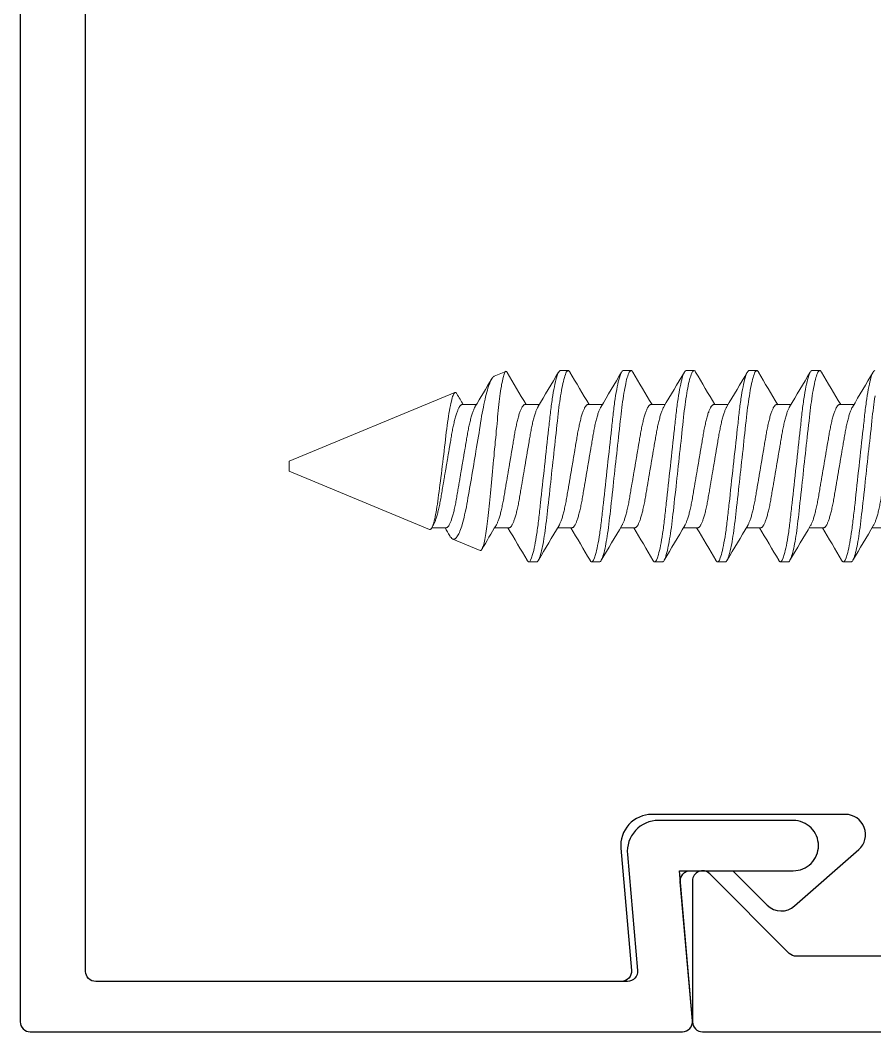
# Model space of a CAD drawing. Extents: x -23 to 190, y -172 to 85.
# Drawn here: x 3.305 to 4.154, y 48.754 to 49.759 of the extents above; entities that cross this region are included whole.
import ezdxf

# ---------------------------------------------------------------- set-up
doc = ezdxf.new("R2010")
doc.units = 0
doc.header["$MEASUREMENT"] = 0
doc.layers.get('0').update_dxf_attribs({"linetype": 'CONTINUOUS'})
doc.layers.add('Ballons', color=7, linetype='CONTINUOUS')
doc.layers.add('FRAME', color=1, linetype='CONTINUOUS')

# ---------------------------------------------------------------- blocks, each defined once
blk = doc.blocks.new('no 10 1 in')
at = {"color": 7, "linetype": 'Continuous', "lineweight": 15}
for p, q in [((55.683, 25.672), (55.6751, 25.672)), ((55.7455, 25.672), (55.7376, 25.672)), ((55.808, 25.672), (55.8001, 25.672)), ((55.8705, 25.672), (55.8626, 25.672)), ((55.933, 25.672), (55.9251, 25.672)), ((55.9987, 25.6665), (55.9872, 25.6712)), ((56.2025, 25.582), (56.0376, 25.6503)), ((55.6556, 25.6382), (55.6413, 25.6382)), ((55.7181, 25.6382), (55.7038, 25.6382)), ((55.7806, 25.6382), (55.7663, 25.6382)), ((55.8431, 25.6382), (55.8288, 25.6382)), ((55.9056, 25.6382), (55.8913, 25.6382)), ((55.9681, 25.6382), (55.9538, 25.6382)), ((56.0306, 25.6382), (56.0163, 25.6382)), ((56.2025, 25.577), (56.2025, 25.582)), ((56.0628, 25.5142), (56.2025, 25.572)), ((56.2025, 25.572), (56.2025, 25.577)), ((55.6087, 25.5159), (55.6231, 25.5159)), ((55.6712, 25.5159), (55.6856, 25.5159)), ((55.7337, 25.5159), (55.7481, 25.5159)), ((55.7962, 25.5159), (55.8106, 25.5159)), ((55.8587, 25.5159), (55.8731, 25.5159)), ((55.9212, 25.5159), (55.9356, 25.5159)), ((55.9837, 25.5159), (55.9981, 25.5159)), ((56.0462, 25.5159), (56.0606, 25.5159)), ((56.0124, 25.4933), (56.0397, 25.5046)), ((55.6439, 25.482), (55.6517, 25.482)), ((55.7064, 25.482), (55.7142, 25.482)), ((55.7689, 25.482), (55.7767, 25.482)), ((55.8314, 25.482), (55.8392, 25.482)), ((55.8939, 25.482), (55.9017, 25.482)), ((55.9564, 25.482), (55.9642, 25.482))]:
    blk.add_line(p, q, dxfattribs=at)
at = {"color": 7, "linetype": 'Continuous', "lineweight": 15, "flags": 128}
for points in [[(55.6201, 25.6468), (55.6206, 25.6439), (55.621, 25.6411), (55.6214, 25.6382), (55.6218, 25.6352), (55.6222, 25.6321), (55.6226, 25.6289), (55.6229, 25.6258), (55.6233, 25.6219), (55.6238, 25.618), (55.6242, 25.6139), (55.6247, 25.6096), (55.6251, 25.6058), (55.6255, 25.6018), (55.626, 25.5978), (55.6264, 25.5937), (55.6269, 25.5896), (55.6273, 25.5854), (55.6278, 25.5812), (55.6283, 25.577), (55.6287, 25.5731), (55.6291, 25.5691), (55.6296, 25.5651), (55.63, 25.5612), (55.6304, 25.5573), (55.6308, 25.5535), (55.6313, 25.549), (55.6318, 25.5447), (55.6323, 25.5405), (55.6327, 25.5363), (55.6331, 25.5328), (55.6335, 25.5293), (55.6339, 25.526), (55.6343, 25.5227), (55.6347, 25.5194), (55.6351, 25.5162), (55.6355, 25.5132), (55.6359, 25.5102), (55.6364, 25.5074), (55.6368, 25.5048), (55.6372, 25.5023), (55.6376, 25.4999), (55.6381, 25.4977), (55.6385, 25.4955), (55.639, 25.4932), (55.6395, 25.4911), (55.6401, 25.4892), (55.6406, 25.4875), (55.641, 25.4862), (55.6414, 25.4851), (55.6419, 25.4842), (55.6423, 25.4834), (55.6427, 25.4828), (55.6431, 25.4824), (55.6435, 25.4821), (55.6439, 25.482), (55.6439, 25.482)], [(55.6735, 25.6705), (55.6736, 25.6707), (55.674, 25.6713), (55.6744, 25.6717), (55.6748, 25.672), (55.6751, 25.672), (55.6756, 25.6719), (55.676, 25.6716), (55.6765, 25.6711), (55.677, 25.6703), (55.6774, 25.6693), (55.6779, 25.6681), (55.6784, 25.6666), (55.6789, 25.665), (55.6795, 25.6631), (55.6799, 25.6612), (55.6804, 25.6592), (55.6808, 25.657), (55.6813, 25.6547), (55.6818, 25.6522), (55.6822, 25.6495), (55.6826, 25.6468), (55.6831, 25.6439), (55.6835, 25.6411), (55.6839, 25.6382), (55.6843, 25.6352), (55.6847, 25.6321), (55.6851, 25.6289), (55.6854, 25.6258), (55.6858, 25.6219), (55.6863, 25.618), (55.6867, 25.6139), (55.6872, 25.6096), (55.6876, 25.6058), (55.688, 25.6018), (55.6885, 25.5978), (55.6889, 25.5937), (55.6894, 25.5896), (55.6898, 25.5854), (55.6903, 25.5812), (55.6908, 25.577), (55.6912, 25.5731), (55.6916, 25.5691), (55.6921, 25.5651), (55.6925, 25.5612), (55.6929, 25.5573), (55.6933, 25.5535), (55.6938, 25.549), (55.6943, 25.5447), (55.6948, 25.5405), (55.6952, 25.5363), (55.6956, 25.5328), (55.696, 25.5293), (55.6964, 25.526), (55.6968, 25.5227), (55.6972, 25.5194), (55.6976, 25.5162), (55.698, 25.5132), (55.6984, 25.5102), (55.6989, 25.5074), (55.6993, 25.5048), (55.6997, 25.5023), (55.7001, 25.4999), (55.7006, 25.4977), (55.701, 25.4955), (55.7015, 25.4932), (55.702, 25.4911), (55.7026, 25.4892), (55.7031, 25.4875), (55.7035, 25.4862), (55.7039, 25.4851), (55.7044, 25.4842), (55.7048, 25.4834), (55.7052, 25.4828), (55.7056, 25.4824), (55.706, 25.4821), (55.7064, 25.482), (55.7064, 25.482)], [(55.736, 25.6705), (55.7361, 25.6707), (55.7365, 25.6713), (55.7369, 25.6717), (55.7373, 25.672), (55.7376, 25.672), (55.7381, 25.6719), (55.7385, 25.6716), (55.739, 25.6711), (55.7395, 25.6703), (55.7399, 25.6693), (55.7404, 25.6681), (55.7409, 25.6666), (55.7414, 25.665), (55.742, 25.6631), (55.7424, 25.6612), (55.7429, 25.6592), (55.7433, 25.657), (55.7438, 25.6547), (55.7443, 25.6522), (55.7447, 25.6495), (55.7451, 25.6468), (55.7456, 25.6439), (55.746, 25.6411), (55.7464, 25.6382), (55.7468, 25.6352), (55.7472, 25.6321), (55.7476, 25.6289), (55.7479, 25.6258), (55.7483, 25.6219), (55.7488, 25.618), (55.7492, 25.6139), (55.7497, 25.6096), (55.7501, 25.6058), (55.7505, 25.6018), (55.751, 25.5978), (55.7514, 25.5937), (55.7519, 25.5896), (55.7523, 25.5854), (55.7528, 25.5812), (55.7533, 25.577), (55.7537, 25.5731), (55.7541, 25.5691), (55.7546, 25.5651), (55.755, 25.5612), (55.7554, 25.5573), (55.7558, 25.5535), (55.7563, 25.549), (55.7568, 25.5447), (55.7573, 25.5405), (55.7577, 25.5363), (55.7581, 25.5328), (55.7585, 25.5293), (55.7589, 25.526), (55.7593, 25.5227), (55.7597, 25.5194), (55.7601, 25.5162), (55.7605, 25.5132), (55.7609, 25.5102), (55.7614, 25.5074), (55.7618, 25.5048), (55.7622, 25.5023), (55.7626, 25.4999), (55.7631, 25.4977), (55.7635, 25.4955), (55.764, 25.4932), (55.7645, 25.4911), (55.7651, 25.4892), (55.7656, 25.4875), (55.766, 25.4862), (55.7664, 25.4851), (55.7669, 25.4842), (55.7673, 25.4834), (55.7677, 25.4828), (55.7681, 25.4824), (55.7685, 25.4821), (55.7689, 25.482), (55.7689, 25.482)], [(55.7985, 25.6705), (55.7986, 25.6707), (55.799, 25.6713), (55.7994, 25.6717), (55.7998, 25.672), (55.8001, 25.672), (55.8006, 25.6719), (55.801, 25.6716), (55.8015, 25.6711), (55.802, 25.6703), (55.8024, 25.6693), (55.8029, 25.6681), (55.8034, 25.6666), (55.8039, 25.665), (55.8045, 25.6631), (55.8049, 25.6612), (55.8054, 25.6592), (55.8058, 25.657), (55.8063, 25.6547), (55.8068, 25.6522), (55.8072, 25.6495), (55.8076, 25.6468), (55.8081, 25.6439), (55.8085, 25.6411), (55.8089, 25.6382), (55.8093, 25.6352), (55.8097, 25.6321), (55.8101, 25.6289), (55.8104, 25.6258), (55.8108, 25.6219), (55.8113, 25.618), (55.8117, 25.6139), (55.8122, 25.6096), (55.8126, 25.6058), (55.813, 25.6018), (55.8135, 25.5978), (55.8139, 25.5937), (55.8144, 25.5896), (55.8148, 25.5854), (55.8153, 25.5812), (55.8158, 25.577), (55.8162, 25.5731), (55.8166, 25.5691), (55.8171, 25.5651), (55.8175, 25.5612), (55.8179, 25.5573), (55.8183, 25.5535), (55.8188, 25.549), (55.8193, 25.5447), (55.8198, 25.5405), (55.8202, 25.5363), (55.8206, 25.5328), (55.821, 25.5293), (55.8214, 25.526), (55.8218, 25.5227), (55.8222, 25.5194), (55.8226, 25.5162), (55.823, 25.5132), (55.8234, 25.5102), (55.8239, 25.5074), (55.8243, 25.5048), (55.8247, 25.5023), (55.8251, 25.4999), (55.8256, 25.4977), (55.826, 25.4955), (55.8265, 25.4932), (55.827, 25.4911), (55.8276, 25.4892), (55.8281, 25.4875), (55.8285, 25.4862), (55.8289, 25.4851), (55.8294, 25.4842), (55.8298, 25.4834), (55.8302, 25.4828), (55.8306, 25.4824), (55.831, 25.4821), (55.8314, 25.482), (55.8314, 25.482)], [(55.861, 25.6705), (55.8611, 25.6707), (55.8615, 25.6713), (55.8619, 25.6717), (55.8623, 25.672), (55.8626, 25.672), (55.8631, 25.6719), (55.8635, 25.6716), (55.864, 25.6711), (55.8645, 25.6703), (55.8649, 25.6693), (55.8654, 25.6681), (55.8659, 25.6666), (55.8664, 25.665), (55.867, 25.6631), (55.8674, 25.6612), (55.8679, 25.6592), (55.8683, 25.657), (55.8688, 25.6547), (55.8693, 25.6522), (55.8697, 25.6495), (55.8701, 25.6468), (55.8706, 25.6439), (55.871, 25.6411), (55.8714, 25.6382), (55.8718, 25.6352), (55.8722, 25.6321), (55.8726, 25.6289), (55.8729, 25.6258), (55.8733, 25.6219), (55.8738, 25.618), (55.8742, 25.6139), (55.8747, 25.6096), (55.8751, 25.6058), (55.8755, 25.6018), (55.876, 25.5978), (55.8764, 25.5937), (55.8769, 25.5896), (55.8773, 25.5854), (55.8778, 25.5812), (55.8783, 25.577), (55.8787, 25.5731), (55.8791, 25.5691), (55.8796, 25.5651), (55.88, 25.5612), (55.8804, 25.5573), (55.8808, 25.5535), (55.8813, 25.549), (55.8818, 25.5447), (55.8823, 25.5405), (55.8827, 25.5363), (55.8831, 25.5328), (55.8835, 25.5293), (55.8839, 25.526), (55.8843, 25.5227), (55.8847, 25.5194), (55.8851, 25.5162), (55.8855, 25.5132), (55.8859, 25.5102), (55.8864, 25.5074), (55.8868, 25.5048), (55.8872, 25.5023), (55.8876, 25.4999), (55.8881, 25.4977), (55.8885, 25.4955), (55.889, 25.4932), (55.8895, 25.4911), (55.8901, 25.4892), (55.8906, 25.4875), (55.891, 25.4862), (55.8914, 25.4851), (55.8919, 25.4842), (55.8923, 25.4834), (55.8927, 25.4828), (55.8931, 25.4824), (55.8935, 25.4821), (55.8939, 25.482), (55.8939, 25.482)], [(55.9235, 25.6705), (55.9236, 25.6707), (55.924, 25.6713), (55.9244, 25.6717), (55.9248, 25.672), (55.9251, 25.672), (55.9256, 25.6719), (55.926, 25.6716), (55.9265, 25.6711), (55.927, 25.6703), (55.9274, 25.6693), (55.9279, 25.6681), (55.9284, 25.6666), (55.9289, 25.665), (55.9295, 25.6631), (55.9299, 25.6612), (55.9304, 25.6592), (55.9308, 25.657), (55.9313, 25.6547), (55.9318, 25.6522), (55.9322, 25.6495), (55.9326, 25.6468), (55.9331, 25.6439), (55.9335, 25.6411), (55.9339, 25.6382), (55.9343, 25.6352), (55.9347, 25.6321), (55.9351, 25.6289), (55.9354, 25.6258), (55.9358, 25.6219), (55.9363, 25.618), (55.9367, 25.6139), (55.9372, 25.6096), (55.9376, 25.6058), (55.938, 25.6018), (55.9385, 25.5978), (55.9389, 25.5937), (55.9394, 25.5896), (55.9398, 25.5854), (55.9403, 25.5812), (55.9408, 25.577), (55.9412, 25.5731), (55.9416, 25.5691), (55.9421, 25.5651), (55.9425, 25.5612), (55.9429, 25.5573), (55.9433, 25.5535), (55.9438, 25.549), (55.9443, 25.5447), (55.9448, 25.5405), (55.9452, 25.5363), (55.9456, 25.5328), (55.946, 25.5293), (55.9464, 25.526), (55.9468, 25.5227), (55.9472, 25.5194), (55.9476, 25.5162), (55.948, 25.5132), (55.9484, 25.5102), (55.9489, 25.5074), (55.9493, 25.5048), (55.9497, 25.5023), (55.9501, 25.4999), (55.9506, 25.4977), (55.951, 25.4955), (55.9515, 25.4932), (55.952, 25.4911), (55.9526, 25.4892), (55.9531, 25.4875), (55.9535, 25.4862), (55.9539, 25.4851), (55.9544, 25.4842), (55.9548, 25.4834), (55.9552, 25.4828), (55.9556, 25.4824), (55.956, 25.4821), (55.9564, 25.482), (55.9564, 25.482)], [(56.0124, 25.4933), (56.0121, 25.4932), (56.0118, 25.4933), (56.0114, 25.4936), (56.0111, 25.494), (56.0108, 25.4945), (56.0104, 25.4952), (56.0101, 25.4961), (56.0097, 25.4971), (56.0093, 25.4983), (56.009, 25.4995), (56.0086, 25.5009), (56.0083, 25.5025), (56.0079, 25.5042), (56.0076, 25.5061), (56.0072, 25.5081), (56.0069, 25.5102), (56.0065, 25.5124), (56.0062, 25.5147), (56.0059, 25.5171), (56.0055, 25.5197), (56.0052, 25.5224), (56.0049, 25.5252), (56.0045, 25.5281), (56.0042, 25.5311), (56.0039, 25.5341), (56.0036, 25.5372), (56.0033, 25.5403), (56.003, 25.5435), (56.0027, 25.5469), (56.0023, 25.5503), (56.002, 25.5538), (56.0017, 25.5573), (56.0013, 25.5609), (56.001, 25.5645), (56.0006, 25.5681), (56.0003, 25.5718), (55.9999, 25.5756), (55.9996, 25.5794), (55.9992, 25.5832), (55.9988, 25.587), (55.9985, 25.5907), (55.9982, 25.5943), (55.9978, 25.598), (55.9975, 25.6016), (55.9971, 25.6053), (55.9968, 25.6089), (55.9965, 25.6126), (55.9961, 25.6161), (55.9958, 25.6195), (55.9955, 25.6227), (55.9952, 25.626), (55.9949, 25.6292), (55.9946, 25.6323), (55.9943, 25.6354), (55.994, 25.6383), (55.9936, 25.6412), (55.9933, 25.644), (55.9929, 25.6466), (55.9926, 25.6492), (55.9922, 25.6516), (55.9919, 25.6539), (55.9915, 25.6561), (55.9912, 25.6582), (55.9908, 25.6602), (55.9905, 25.6619), (55.9901, 25.6635), (55.9898, 25.665), (55.9894, 25.6663), (55.9891, 25.6675), (55.9888, 25.6686), (55.9884, 25.6694), (55.9881, 25.6701), (55.9878, 25.6707), (55.9875, 25.671), (55.9872, 25.6712), (55.9869, 25.6713), (55.9865, 25.6712), (55.9862, 25.6709), (55.9859, 25.6704), (55.9858, 25.6703)], [(55.9987, 25.6664), (55.9991, 25.6663), (55.9996, 25.6658), (56.0001, 25.6652), (56.0007, 25.6645), (56.0013, 25.6635), (56.0018, 25.6624), (56.0025, 25.661), (56.0031, 25.6595), (56.0036, 25.658), (56.0042, 25.6564), (56.0048, 25.6546), (56.0053, 25.6527), (56.0059, 25.6506), (56.0065, 25.6484), (56.0071, 25.646), (56.0077, 25.6436), (56.0082, 25.641), (56.0088, 25.6384), (56.0094, 25.6357), (56.0099, 25.6328), (56.0105, 25.6298), (56.0111, 25.6267), (56.0116, 25.6235), (56.0122, 25.6202), (56.0127, 25.617), (56.0132, 25.6136), (56.0137, 25.6102), (56.0143, 25.6068), (56.0149, 25.6032), (56.0155, 25.5996), (56.0161, 25.5959), (56.0167, 25.5921), (56.0172, 25.5888), (56.0178, 25.5854), (56.0184, 25.582), (56.0189, 25.5786), (56.0195, 25.5751), (56.0201, 25.5717), (56.0207, 25.5682), (56.0213, 25.5648), (56.0219, 25.5615), (56.0224, 25.5582), (56.023, 25.555), (56.0236, 25.5518), (56.0241, 25.5486), (56.0247, 25.5455), (56.0253, 25.5424), (56.0258, 25.5394), (56.0263, 25.5366), (56.0269, 25.5338), (56.0274, 25.5312), (56.028, 25.5286), (56.0285, 25.5261), (56.0291, 25.5237), (56.0297, 25.5214), (56.0303, 25.5192), (56.0309, 25.5174), (56.0315, 25.5157), (56.032, 25.5141), (56.0326, 25.5126), (56.0332, 25.5112), (56.0338, 25.5099), (56.0344, 25.5087), (56.035, 25.5077), (56.0356, 25.5068), (56.0362, 25.5061), (56.0368, 25.5054), (56.0374, 25.505), (56.038, 25.5047), (56.0386, 25.5045), (56.0392, 25.5045), (56.0397, 25.5046)], [(56.0628, 25.5142), (56.0624, 25.5141), (56.062, 25.5143), (56.0615, 25.5146), (56.061, 25.5151), (56.0606, 25.5159), (56.0601, 25.5169), (56.0596, 25.518), (56.0592, 25.5194), (56.0587, 25.5209), (56.0582, 25.5226), (56.0577, 25.5246), (56.0573, 25.5267), (56.0568, 25.5289), (56.0564, 25.5312), (56.0559, 25.5338), (56.0555, 25.5365), (56.055, 25.5394), (56.0546, 25.5424), (56.0542, 25.5454), (56.0538, 25.5486), (56.0534, 25.5518), (56.053, 25.5552), (56.0525, 25.5586), (56.0521, 25.5622), (56.0516, 25.5658), (56.0511, 25.5695), (56.0507, 25.5733), (56.0502, 25.5771), (56.0497, 25.581), (56.0493, 25.5849), (56.0488, 25.5887), (56.0483, 25.5924), (56.0479, 25.5961), (56.0474, 25.5999), (56.047, 25.6036), (56.0466, 25.6073), (56.0462, 25.6107), (56.0458, 25.6141), (56.0454, 25.6173), (56.0449, 25.6206), (56.0445, 25.6237), (56.044, 25.6266), (56.0436, 25.6295), (56.0431, 25.6322), (56.0427, 25.6347), (56.0422, 25.6372), (56.0417, 25.6394), (56.0412, 25.6415), (56.0408, 25.6433), (56.0403, 25.6449), (56.0399, 25.6464), (56.0395, 25.6473), (56.0392, 25.6482), (56.0388, 25.6489), (56.0385, 25.6494), (56.0381, 25.65), (56.0377, 25.6503), (56.0373, 25.6504), (56.0369, 25.6503), (56.0364, 25.65), (56.036, 25.6494), (56.0358, 25.6491)]]:
    blk.add_lwpolyline(points, dxfattribs=at)
at = {"color": 7, "linetype": 'Continuous', "lineweight": 15}
for centre, radius, start, end in [((59.1068, 27.7099), 4.0376, 210.3377, 210.9101), ((52.0695, 27.7801), 4.176, 329.142, 329.6577), ((59.1708, 27.7108), 4.0393, 210.3378, 210.91), ((52.1298, 27.7814), 4.1786, 329.1422, 329.6575), ((59.2343, 27.7114), 4.0405, 210.3379, 210.9099), ((52.1938, 27.7805), 4.1768, 329.1421, 329.6576), ((59.2953, 27.7105), 4.0387, 210.3378, 210.9101), ((52.2572, 27.78), 4.1757, 329.142, 329.6577), ((59.3573, 27.7102), 4.0382, 210.3377, 210.91), ((52.3193, 27.7802), 4.1762, 329.142, 329.6576), ((59.4218, 27.7114), 4.0404, 210.338, 210.9099), ((52.3935, 27.7733), 4.1627, 329.1417, 329.6546), ((59.0527, 27.4548), 3.5383, 210.4084, 210.9357), ((53.5644, 27.1137), 2.8728, 329.0951, 329.348), ((52.1559, 23.4432), 4.0395, 30.3379, 30.91), ((59.2585, 23.3733), 4.1773, 149.1421, 149.6576), ((52.2184, 23.4432), 4.0395, 30.3379, 30.91), ((59.321, 23.3733), 4.1773, 149.1421, 149.6576), ((52.2823, 23.444), 4.0378, 30.3377, 30.9101), ((59.3817, 23.3743), 4.1753, 149.142, 149.6577), ((52.3424, 23.4426), 4.0406, 30.338, 30.9099), ((59.4507, 23.3705), 4.1828, 149.1425, 149.6573), ((52.4068, 23.4437), 4.0384, 30.3377, 30.91), ((59.5083, 23.3734), 4.1771, 149.1421, 149.6576), ((52.4703, 23.4443), 4.0372, 30.3377, 30.9102), ((59.5677, 23.3752), 4.1735, 149.1419, 149.6579), ((53.1898, 23.8351), 3.2729, 30.4626, 30.9486), ((57.8315, 24.4465), 2.08, 149.0604, 149.3158), ((54.2837, 24.452), 2.071, 30.9034, 30.9876), ((56.0357, 25.5114), 0.00787, 301.1474, 333.9597)]:
    blk.add_arc(centre, radius, start, end, dxfattribs=at)
for points, knots in [([(55.6205, 25.672), (55.6216, 25.672), (55.6229, 25.6697), (55.6256, 25.6601), (55.6271, 25.6528), (55.6291, 25.6395), (55.6297, 25.6347), (55.6309, 25.6246), (55.6314, 25.6194), (55.6333, 25.6025), (55.6347, 25.5898), (55.6375, 25.5643), (55.6389, 25.5516), (55.6407, 25.5347), (55.6413, 25.5295), (55.6425, 25.5194), (55.6431, 25.5146), (55.6451, 25.5013), (55.6465, 25.494), (55.6493, 25.4844), (55.6506, 25.482), (55.6517, 25.482)], [0, 0, 0, 0, 0.125, 0.125, 0.25, 0.25, 0.3125, 0.3125, 0.375, 0.375, 0.5, 0.5, 0.625, 0.625, 0.6875, 0.6875, 0.75, 0.75, 0.875, 0.875, 1, 1, 1, 1]), ([(55.683, 25.672), (55.6841, 25.672), (55.6854, 25.6697), (55.6881, 25.6601), (55.6896, 25.6528), (55.6916, 25.6395), (55.6922, 25.6347), (55.6934, 25.6246), (55.6939, 25.6194), (55.6958, 25.6025), (55.6972, 25.5898), (55.7, 25.5643), (55.7014, 25.5516), (55.7032, 25.5347), (55.7038, 25.5295), (55.705, 25.5194), (55.7056, 25.5146), (55.7076, 25.5013), (55.709, 25.494), (55.7118, 25.4844), (55.7131, 25.482), (55.7142, 25.482)], [0, 0, 0, 0, 0.125, 0.125, 0.25, 0.25, 0.3125, 0.3125, 0.375, 0.375, 0.5, 0.5, 0.625, 0.625, 0.6875, 0.6875, 0.75, 0.75, 0.875, 0.875, 1, 1, 1, 1]), ([(55.7455, 25.672), (55.7466, 25.672), (55.7479, 25.6697), (55.7506, 25.6601), (55.7521, 25.6528), (55.7541, 25.6395), (55.7547, 25.6347), (55.7559, 25.6246), (55.7564, 25.6194), (55.7583, 25.6025), (55.7597, 25.5898), (55.7625, 25.5643), (55.7639, 25.5516), (55.7657, 25.5347), (55.7663, 25.5295), (55.7675, 25.5194), (55.7681, 25.5146), (55.7701, 25.5013), (55.7715, 25.494), (55.7743, 25.4844), (55.7756, 25.482), (55.7767, 25.482)], [0, 0, 0, 0, 0.125, 0.125, 0.25, 0.25, 0.3125, 0.3125, 0.375, 0.375, 0.5, 0.5, 0.625, 0.625, 0.6875, 0.6875, 0.75, 0.75, 0.875, 0.875, 1, 1, 1, 1]), ([(55.808, 25.672), (55.8091, 25.672), (55.8104, 25.6697), (55.8131, 25.6601), (55.8146, 25.6528), (55.8166, 25.6395), (55.8172, 25.6347), (55.8184, 25.6246), (55.8189, 25.6194), (55.8208, 25.6025), (55.8222, 25.5898), (55.825, 25.5643), (55.8264, 25.5516), (55.8282, 25.5347), (55.8288, 25.5295), (55.83, 25.5194), (55.8306, 25.5146), (55.8326, 25.5013), (55.834, 25.494), (55.8368, 25.4844), (55.8381, 25.482), (55.8392, 25.482)], [0, 0, 0, 0, 0.125, 0.125, 0.25, 0.25, 0.3125, 0.3125, 0.375, 0.375, 0.5, 0.5, 0.625, 0.625, 0.6875, 0.6875, 0.75, 0.75, 0.875, 0.875, 1, 1, 1, 1]), ([(55.8705, 25.672), (55.8716, 25.672), (55.8729, 25.6697), (55.8756, 25.6601), (55.8771, 25.6528), (55.8791, 25.6395), (55.8797, 25.6347), (55.8809, 25.6246), (55.8814, 25.6194), (55.8833, 25.6025), (55.8847, 25.5898), (55.8875, 25.5643), (55.8889, 25.5516), (55.8907, 25.5347), (55.8913, 25.5295), (55.8925, 25.5194), (55.8931, 25.5146), (55.8951, 25.5013), (55.8965, 25.494), (55.8993, 25.4844), (55.9006, 25.482), (55.9017, 25.482)], [0, 0, 0, 0, 0.125, 0.125, 0.25, 0.25, 0.3125, 0.3125, 0.375, 0.375, 0.5, 0.5, 0.625, 0.625, 0.6875, 0.6875, 0.75, 0.75, 0.875, 0.875, 1, 1, 1, 1]), ([(55.933, 25.672), (55.9341, 25.672), (55.9354, 25.6697), (55.9381, 25.6601), (55.9396, 25.6528), (55.9416, 25.6395), (55.9422, 25.6347), (55.9434, 25.6246), (55.9439, 25.6194), (55.9458, 25.6025), (55.9472, 25.5898), (55.95, 25.5643), (55.9514, 25.5516), (55.9532, 25.5347), (55.9538, 25.5295), (55.955, 25.5194), (55.9556, 25.5146), (55.9576, 25.5013), (55.959, 25.494), (55.9618, 25.4844), (55.9631, 25.482), (55.9642, 25.482)], [0, 0, 0, 0, 0.125, 0.125, 0.25, 0.25, 0.3125, 0.3125, 0.375, 0.375, 0.5, 0.5, 0.625, 0.625, 0.6875, 0.6875, 0.75, 0.75, 0.875, 0.875, 1, 1, 1, 1]), ([(55.5931, 25.6382), (55.5933, 25.6382), (55.5936, 25.6382), (55.5941, 25.6379), (55.5946, 25.6375), (55.5952, 25.6368), (55.5957, 25.636), (55.5963, 25.635), (55.5968, 25.6338), (55.5974, 25.6324), (55.598, 25.6308), (55.5987, 25.629), (55.5993, 25.627), (55.5999, 25.6249), (55.6005, 25.6226), (55.601, 25.6202), (55.6016, 25.6177), (55.6021, 25.6151), (55.6027, 25.6125), (55.6032, 25.6098), (55.6036, 25.607), (55.6041, 25.6041), (55.6046, 25.6011), (55.6052, 25.598), (55.6057, 25.5947), (55.6063, 25.5913), (55.6069, 25.5878), (55.6075, 25.5842), (55.6081, 25.5806), (55.6087, 25.5771), (55.6093, 25.5736), (55.6099, 25.5702), (55.6105, 25.5668), (55.611, 25.5634), (55.6116, 25.5602), (55.6122, 25.557), (55.6127, 25.5538), (55.6132, 25.5508), (55.6137, 25.5478), (55.6142, 25.5448), (55.6147, 25.542), (55.6153, 25.5392), (55.6158, 25.5365), (55.6164, 25.534), (55.617, 25.5316), (55.6175, 25.5294), (55.6181, 25.5273), (55.6187, 25.5254), (55.6193, 25.5236), (55.6199, 25.522), (55.6205, 25.5206), (55.621, 25.5194), (55.6214, 25.5186), (55.6217, 25.5183), (55.6217, 25.5182)], [0, 0, 0, 0, 0.018425, 0.037098, 0.055995, 0.075092, 0.094361, 0.113774, 0.1333, 0.152908, 0.173502, 0.194114, 0.214705, 0.235238, 0.255675, 0.275982, 0.295213, 0.314265, 0.333111, 0.351727, 0.370105, 0.388591, 0.407319, 0.426267, 0.446322, 0.466559, 0.486941, 0.507436, 0.528005, 0.548612, 0.568283, 0.587921, 0.607494, 0.626969, 0.646317, 0.665508, 0.684513, 0.703307, 0.722741, 0.74198, 0.761439, 0.781155, 0.801099, 0.821241, 0.840622, 0.860124, 0.879715, 0.899364, 0.919038, 0.938704, 0.95833, 0.977882, 0.998253, 1, 1, 1, 1]), ([(55.6427, 25.6358), (55.6428, 25.6356), (55.6432, 25.635), (55.6437, 25.6338), (55.6443, 25.6324), (55.6449, 25.6308), (55.6455, 25.629), (55.6461, 25.627), (55.6467, 25.6249), (55.6473, 25.6226), (55.6479, 25.6202), (55.6485, 25.6177), (55.649, 25.6151), (55.6495, 25.6125), (55.65, 25.6098), (55.6505, 25.607), (55.651, 25.6041), (55.6515, 25.6011), (55.652, 25.598), (55.6526, 25.5947), (55.6532, 25.5913), (55.6538, 25.5878), (55.6544, 25.5842), (55.655, 25.5806), (55.6556, 25.5771), (55.6562, 25.5736), (55.6568, 25.5702), (55.6574, 25.5668), (55.6579, 25.5634), (55.6585, 25.5602), (55.659, 25.557), (55.6596, 25.5538), (55.6601, 25.5508), (55.6606, 25.5478), (55.6611, 25.5448), (55.6616, 25.542), (55.6621, 25.5392), (55.6627, 25.5365), (55.6633, 25.534), (55.6638, 25.5316), (55.6644, 25.5294), (55.665, 25.5273), (55.6656, 25.5254), (55.6662, 25.5236), (55.6667, 25.522), (55.6673, 25.5206), (55.6679, 25.5194), (55.6685, 25.5183), (55.6691, 25.5174), (55.6696, 25.5167), (55.6702, 25.5162), (55.6707, 25.5159), (55.6711, 25.5159), (55.6712, 25.5159)], [0, 0, 0, 0, 0.016551, 0.036076, 0.055684, 0.076279, 0.09689, 0.117481, 0.138014, 0.158452, 0.178759, 0.19799, 0.217041, 0.235888, 0.254503, 0.272882, 0.291368, 0.310096, 0.329043, 0.349099, 0.369335, 0.389718, 0.410212, 0.430781, 0.451388, 0.471059, 0.490697, 0.51027, 0.529746, 0.549094, 0.568285, 0.58729, 0.606083, 0.625518, 0.644756, 0.664216, 0.683932, 0.703876, 0.724018, 0.743399, 0.7629, 0.782492, 0.802141, 0.821815, 0.841481, 0.861106, 0.880659, 0.90103, 0.921251, 0.941289, 0.961112, 0.980691, 1, 1, 1, 1]), ([(55.6556, 25.6382), (55.6558, 25.6382), (55.6561, 25.6382), (55.6566, 25.6379), (55.6571, 25.6375), (55.6577, 25.6368), (55.6582, 25.636), (55.6588, 25.635), (55.6593, 25.6338), (55.6599, 25.6324), (55.6605, 25.6308), (55.6612, 25.629), (55.6618, 25.627), (55.6624, 25.6249), (55.663, 25.6226), (55.6635, 25.6202), (55.6641, 25.6177), (55.6646, 25.6151), (55.6652, 25.6125), (55.6657, 25.6098), (55.6661, 25.607), (55.6666, 25.6041), (55.6671, 25.6011), (55.6677, 25.598), (55.6682, 25.5947), (55.6688, 25.5913), (55.6694, 25.5878), (55.67, 25.5842), (55.6706, 25.5806), (55.6712, 25.5771), (55.6718, 25.5736), (55.6724, 25.5702), (55.673, 25.5668), (55.6735, 25.5634), (55.6741, 25.5602), (55.6747, 25.557), (55.6752, 25.5538), (55.6757, 25.5508), (55.6762, 25.5478), (55.6767, 25.5448), (55.6772, 25.542), (55.6778, 25.5392), (55.6783, 25.5365), (55.6789, 25.534), (55.6795, 25.5316), (55.68, 25.5294), (55.6806, 25.5273), (55.6812, 25.5254), (55.6818, 25.5236), (55.6824, 25.522), (55.683, 25.5206), (55.6835, 25.5194), (55.6839, 25.5186), (55.6842, 25.5183), (55.6842, 25.5182)], [0, 0, 0, 0, 0.018425, 0.037098, 0.055995, 0.075092, 0.094361, 0.113774, 0.1333, 0.152908, 0.173502, 0.194114, 0.214705, 0.235238, 0.255675, 0.275982, 0.295213, 0.314265, 0.333111, 0.351727, 0.370105, 0.388591, 0.407319, 0.426267, 0.446322, 0.466559, 0.486941, 0.507436, 0.528005, 0.548612, 0.568283, 0.587921, 0.607494, 0.626969, 0.646317, 0.665508, 0.684513, 0.703307, 0.722741, 0.74198, 0.761439, 0.781155, 0.801099, 0.821241, 0.840622, 0.860124, 0.879715, 0.899364, 0.919038, 0.938704, 0.95833, 0.977882, 0.998253, 1, 1, 1, 1]), ([(55.7052, 25.6358), (55.7053, 25.6356), (55.7057, 25.635), (55.7062, 25.6338), (55.7068, 25.6324), (55.7074, 25.6308), (55.708, 25.629), (55.7086, 25.627), (55.7092, 25.6249), (55.7098, 25.6226), (55.7104, 25.6202), (55.711, 25.6177), (55.7115, 25.6151), (55.712, 25.6125), (55.7125, 25.6098), (55.713, 25.607), (55.7135, 25.6041), (55.714, 25.6011), (55.7145, 25.598), (55.7151, 25.5947), (55.7157, 25.5913), (55.7163, 25.5878), (55.7169, 25.5842), (55.7175, 25.5806), (55.7181, 25.5771), (55.7187, 25.5736), (55.7193, 25.5702), (55.7199, 25.5668), (55.7204, 25.5634), (55.721, 25.5602), (55.7215, 25.557), (55.7221, 25.5538), (55.7226, 25.5508), (55.7231, 25.5478), (55.7236, 25.5448), (55.7241, 25.542), (55.7246, 25.5392), (55.7252, 25.5365), (55.7258, 25.534), (55.7263, 25.5316), (55.7269, 25.5294), (55.7275, 25.5273), (55.7281, 25.5254), (55.7287, 25.5236), (55.7292, 25.522), (55.7298, 25.5206), (55.7304, 25.5194), (55.731, 25.5183), (55.7316, 25.5174), (55.7321, 25.5167), (55.7327, 25.5162), (55.7332, 25.5159), (55.7336, 25.5159), (55.7337, 25.5159)], [0, 0, 0, 0, 0.016551, 0.036076, 0.055684, 0.076279, 0.09689, 0.117481, 0.138014, 0.158452, 0.178759, 0.19799, 0.217041, 0.235888, 0.254503, 0.272882, 0.291368, 0.310096, 0.329043, 0.349099, 0.369335, 0.389718, 0.410212, 0.430781, 0.451388, 0.471059, 0.490697, 0.51027, 0.529746, 0.549094, 0.568285, 0.58729, 0.606083, 0.625518, 0.644756, 0.664216, 0.683932, 0.703876, 0.724018, 0.743399, 0.7629, 0.782492, 0.802141, 0.821815, 0.841481, 0.861106, 0.880659, 0.90103, 0.921251, 0.941289, 0.961112, 0.980691, 1, 1, 1, 1]), ([(55.7181, 25.6382), (55.7183, 25.6382), (55.7186, 25.6382), (55.7191, 25.6379), (55.7196, 25.6375), (55.7202, 25.6368), (55.7207, 25.636), (55.7213, 25.635), (55.7218, 25.6338), (55.7224, 25.6324), (55.723, 25.6308), (55.7237, 25.629), (55.7243, 25.627), (55.7249, 25.6249), (55.7255, 25.6226), (55.726, 25.6202), (55.7266, 25.6177), (55.7271, 25.6151), (55.7277, 25.6125), (55.7282, 25.6098), (55.7286, 25.607), (55.7291, 25.6041), (55.7296, 25.6011), (55.7302, 25.598), (55.7307, 25.5947), (55.7313, 25.5913), (55.7319, 25.5878), (55.7325, 25.5842), (55.7331, 25.5806), (55.7337, 25.5771), (55.7343, 25.5736), (55.7349, 25.5702), (55.7355, 25.5668), (55.736, 25.5634), (55.7366, 25.5602), (55.7372, 25.557), (55.7377, 25.5538), (55.7382, 25.5508), (55.7387, 25.5478), (55.7392, 25.5448), (55.7397, 25.542), (55.7403, 25.5392), (55.7408, 25.5365), (55.7414, 25.534), (55.742, 25.5316), (55.7425, 25.5294), (55.7431, 25.5273), (55.7437, 25.5254), (55.7443, 25.5236), (55.7449, 25.522), (55.7455, 25.5206), (55.746, 25.5194), (55.7464, 25.5186), (55.7467, 25.5183), (55.7467, 25.5182)], [0, 0, 0, 0, 0.018425, 0.037098, 0.055995, 0.075092, 0.094361, 0.113774, 0.1333, 0.152908, 0.173502, 0.194114, 0.214705, 0.235238, 0.255675, 0.275982, 0.295213, 0.314265, 0.333111, 0.351727, 0.370105, 0.388591, 0.407319, 0.426267, 0.446323, 0.466559, 0.486941, 0.507436, 0.528005, 0.548612, 0.568283, 0.587921, 0.607494, 0.626969, 0.646317, 0.665508, 0.684513, 0.703307, 0.722741, 0.74198, 0.761439, 0.781155, 0.801099, 0.821241, 0.840622, 0.860124, 0.879715, 0.899364, 0.919038, 0.938704, 0.95833, 0.977882, 0.998253, 1, 1, 1, 1]), ([(55.7677, 25.6358), (55.7678, 25.6356), (55.7682, 25.635), (55.7687, 25.6338), (55.7693, 25.6324), (55.7699, 25.6308), (55.7705, 25.629), (55.7711, 25.627), (55.7717, 25.6249), (55.7723, 25.6226), (55.7729, 25.6202), (55.7735, 25.6177), (55.774, 25.6151), (55.7745, 25.6125), (55.775, 25.6098), (55.7755, 25.607), (55.776, 25.6041), (55.7765, 25.6011), (55.777, 25.598), (55.7776, 25.5947), (55.7782, 25.5913), (55.7788, 25.5878), (55.7794, 25.5842), (55.78, 25.5806), (55.7806, 25.5771), (55.7812, 25.5736), (55.7818, 25.5702), (55.7824, 25.5668), (55.7829, 25.5634), (55.7835, 25.5602), (55.784, 25.557), (55.7846, 25.5538), (55.7851, 25.5508), (55.7856, 25.5478), (55.7861, 25.5448), (55.7866, 25.542), (55.7871, 25.5392), (55.7877, 25.5365), (55.7883, 25.534), (55.7888, 25.5316), (55.7894, 25.5294), (55.79, 25.5273), (55.7906, 25.5254), (55.7912, 25.5236), (55.7917, 25.522), (55.7923, 25.5206), (55.7929, 25.5194), (55.7935, 25.5183), (55.7941, 25.5174), (55.7946, 25.5167), (55.7952, 25.5162), (55.7957, 25.5159), (55.7961, 25.5159), (55.7962, 25.5159)], [0, 0, 0, 0, 0.016551, 0.036076, 0.055684, 0.076279, 0.09689, 0.117481, 0.138014, 0.158452, 0.178759, 0.19799, 0.217041, 0.235888, 0.254503, 0.272882, 0.291368, 0.310096, 0.329043, 0.349099, 0.369335, 0.389718, 0.410212, 0.430781, 0.451388, 0.471059, 0.490697, 0.51027, 0.529746, 0.549094, 0.568285, 0.58729, 0.606083, 0.625518, 0.644756, 0.664216, 0.683932, 0.703876, 0.724018, 0.743399, 0.7629, 0.782492, 0.802141, 0.821815, 0.841481, 0.861106, 0.880659, 0.90103, 0.921251, 0.941289, 0.961112, 0.980691, 1, 1, 1, 1]), ([(55.7806, 25.6382), (55.7808, 25.6382), (55.7811, 25.6382), (55.7816, 25.6379), (55.7821, 25.6375), (55.7827, 25.6368), (55.7832, 25.636), (55.7838, 25.635), (55.7843, 25.6338), (55.7849, 25.6324), (55.7855, 25.6308), (55.7862, 25.629), (55.7868, 25.627), (55.7874, 25.6249), (55.788, 25.6226), (55.7885, 25.6202), (55.7891, 25.6177), (55.7896, 25.6151), (55.7902, 25.6125), (55.7907, 25.6098), (55.7911, 25.607), (55.7916, 25.6041), (55.7921, 25.6011), (55.7927, 25.598), (55.7932, 25.5947), (55.7938, 25.5913), (55.7944, 25.5878), (55.795, 25.5842), (55.7956, 25.5806), (55.7962, 25.5771), (55.7968, 25.5736), (55.7974, 25.5702), (55.798, 25.5668), (55.7985, 25.5634), (55.7991, 25.5602), (55.7997, 25.557), (55.8002, 25.5538), (55.8007, 25.5508), (55.8012, 25.5478), (55.8017, 25.5448), (55.8022, 25.542), (55.8028, 25.5392), (55.8033, 25.5365), (55.8039, 25.534), (55.8045, 25.5316), (55.805, 25.5294), (55.8056, 25.5273), (55.8062, 25.5254), (55.8068, 25.5236), (55.8074, 25.522), (55.808, 25.5206), (55.8085, 25.5194), (55.8089, 25.5186), (55.8092, 25.5183), (55.8092, 25.5182)], [0, 0, 0, 0, 0.018425, 0.037098, 0.055995, 0.075092, 0.094361, 0.113774, 0.1333, 0.152908, 0.173502, 0.194114, 0.214705, 0.235238, 0.255675, 0.275982, 0.295213, 0.314265, 0.333111, 0.351727, 0.370105, 0.388591, 0.407319, 0.426267, 0.446323, 0.466559, 0.486941, 0.507436, 0.528005, 0.548612, 0.568283, 0.587921, 0.607494, 0.626969, 0.646317, 0.665508, 0.684513, 0.703307, 0.722741, 0.74198, 0.761439, 0.781155, 0.801099, 0.821241, 0.840622, 0.860124, 0.879715, 0.899364, 0.919038, 0.938704, 0.95833, 0.977882, 0.998253, 1, 1, 1, 1]), ([(55.8302, 25.6358), (55.8303, 25.6356), (55.8307, 25.635), (55.8312, 25.6338), (55.8318, 25.6324), (55.8324, 25.6308), (55.833, 25.629), (55.8336, 25.627), (55.8342, 25.6249), (55.8348, 25.6226), (55.8354, 25.6202), (55.836, 25.6177), (55.8365, 25.6151), (55.837, 25.6125), (55.8375, 25.6098), (55.838, 25.607), (55.8385, 25.6041), (55.839, 25.6011), (55.8395, 25.598), (55.8401, 25.5947), (55.8407, 25.5913), (55.8413, 25.5878), (55.8419, 25.5842), (55.8425, 25.5806), (55.8431, 25.5771), (55.8437, 25.5736), (55.8443, 25.5702), (55.8449, 25.5668), (55.8454, 25.5634), (55.846, 25.5602), (55.8465, 25.557), (55.8471, 25.5538), (55.8476, 25.5508), (55.8481, 25.5478), (55.8486, 25.5448), (55.8491, 25.542), (55.8496, 25.5392), (55.8502, 25.5365), (55.8508, 25.534), (55.8513, 25.5316), (55.8519, 25.5294), (55.8525, 25.5273), (55.8531, 25.5254), (55.8537, 25.5236), (55.8542, 25.522), (55.8548, 25.5206), (55.8554, 25.5194), (55.856, 25.5183), (55.8566, 25.5174), (55.8571, 25.5167), (55.8577, 25.5162), (55.8582, 25.5159), (55.8586, 25.5159), (55.8587, 25.5159)], [0, 0, 0, 0, 0.016551, 0.036076, 0.055684, 0.076279, 0.09689, 0.117481, 0.138014, 0.158452, 0.178759, 0.19799, 0.217041, 0.235888, 0.254503, 0.272882, 0.291368, 0.310096, 0.329043, 0.349099, 0.369335, 0.389718, 0.410212, 0.430781, 0.451388, 0.471059, 0.490697, 0.51027, 0.529746, 0.549094, 0.568285, 0.58729, 0.606083, 0.625518, 0.644756, 0.664216, 0.683932, 0.703876, 0.724018, 0.743399, 0.7629, 0.782492, 0.802141, 0.821815, 0.841481, 0.861106, 0.880659, 0.90103, 0.921251, 0.941289, 0.961112, 0.980691, 1, 1, 1, 1]), ([(55.8431, 25.6382), (55.8433, 25.6382), (55.8436, 25.6382), (55.8441, 25.6379), (55.8446, 25.6375), (55.8452, 25.6368), (55.8457, 25.636), (55.8463, 25.635), (55.8468, 25.6338), (55.8474, 25.6324), (55.848, 25.6308), (55.8487, 25.629), (55.8493, 25.627), (55.8499, 25.6249), (55.8505, 25.6226), (55.851, 25.6202), (55.8516, 25.6177), (55.8521, 25.6151), (55.8527, 25.6125), (55.8532, 25.6098), (55.8536, 25.607), (55.8541, 25.6041), (55.8546, 25.6011), (55.8552, 25.598), (55.8557, 25.5947), (55.8563, 25.5913), (55.8569, 25.5878), (55.8575, 25.5842), (55.8581, 25.5806), (55.8587, 25.5771), (55.8593, 25.5736), (55.8599, 25.5702), (55.8605, 25.5668), (55.861, 25.5634), (55.8616, 25.5602), (55.8622, 25.557), (55.8627, 25.5538), (55.8632, 25.5508), (55.8637, 25.5478), (55.8642, 25.5448), (55.8647, 25.542), (55.8653, 25.5392), (55.8658, 25.5365), (55.8664, 25.534), (55.867, 25.5316), (55.8675, 25.5294), (55.8681, 25.5273), (55.8687, 25.5254), (55.8693, 25.5236), (55.8699, 25.522), (55.8705, 25.5206), (55.871, 25.5194), (55.8714, 25.5186), (55.8717, 25.5183), (55.8717, 25.5182)], [0, 0, 0, 0, 0.018425, 0.037098, 0.055995, 0.075092, 0.094361, 0.113774, 0.1333, 0.152908, 0.173502, 0.194114, 0.214705, 0.235238, 0.255675, 0.275982, 0.295213, 0.314265, 0.333111, 0.351727, 0.370105, 0.388591, 0.407319, 0.426267, 0.446322, 0.466559, 0.486941, 0.507436, 0.528005, 0.548612, 0.568283, 0.587921, 0.607494, 0.62697, 0.646317, 0.665508, 0.684513, 0.703307, 0.722741, 0.74198, 0.761439, 0.781155, 0.801099, 0.821241, 0.840622, 0.860124, 0.879715, 0.899364, 0.919038, 0.938704, 0.95833, 0.977882, 0.998253, 1, 1, 1, 1]), ([(55.8927, 25.6358), (55.8928, 25.6356), (55.8932, 25.635), (55.8937, 25.6338), (55.8943, 25.6324), (55.8949, 25.6308), (55.8955, 25.629), (55.8961, 25.627), (55.8967, 25.6249), (55.8973, 25.6226), (55.8979, 25.6202), (55.8985, 25.6177), (55.899, 25.6151), (55.8995, 25.6125), (55.9, 25.6098), (55.9005, 25.607), (55.901, 25.6041), (55.9015, 25.6011), (55.902, 25.598), (55.9026, 25.5947), (55.9032, 25.5913), (55.9038, 25.5878), (55.9044, 25.5842), (55.905, 25.5806), (55.9056, 25.5771), (55.9062, 25.5736), (55.9068, 25.5702), (55.9074, 25.5668), (55.9079, 25.5634), (55.9085, 25.5602), (55.909, 25.557), (55.9096, 25.5538), (55.9101, 25.5508), (55.9106, 25.5478), (55.9111, 25.5448), (55.9116, 25.542), (55.9121, 25.5392), (55.9127, 25.5365), (55.9133, 25.534), (55.9138, 25.5316), (55.9144, 25.5294), (55.915, 25.5273), (55.9156, 25.5254), (55.9162, 25.5236), (55.9167, 25.522), (55.9173, 25.5206), (55.9179, 25.5194), (55.9185, 25.5183), (55.9191, 25.5174), (55.9196, 25.5167), (55.9202, 25.5162), (55.9207, 25.5159), (55.9211, 25.5159), (55.9212, 25.5159)], [0, 0, 0, 0, 0.016551, 0.036076, 0.055684, 0.076279, 0.09689, 0.117481, 0.138014, 0.158452, 0.178759, 0.19799, 0.217041, 0.235888, 0.254503, 0.272881, 0.291368, 0.310096, 0.329043, 0.349099, 0.369335, 0.389718, 0.410212, 0.430781, 0.451388, 0.471059, 0.490697, 0.51027, 0.529746, 0.549094, 0.568285, 0.58729, 0.606083, 0.625518, 0.644756, 0.664216, 0.683932, 0.703876, 0.724018, 0.743399, 0.7629, 0.782492, 0.802141, 0.821815, 0.841481, 0.861106, 0.880659, 0.90103, 0.921251, 0.941289, 0.961112, 0.980691, 1, 1, 1, 1]), ([(55.9056, 25.6382), (55.9058, 25.6382), (55.9061, 25.6382), (55.9066, 25.6379), (55.9071, 25.6375), (55.9077, 25.6368), (55.9082, 25.636), (55.9088, 25.635), (55.9093, 25.6338), (55.9099, 25.6324), (55.9105, 25.6308), (55.9112, 25.629), (55.9118, 25.627), (55.9124, 25.6249), (55.913, 25.6226), (55.9135, 25.6202), (55.9141, 25.6177), (55.9146, 25.6151), (55.9152, 25.6125), (55.9157, 25.6098), (55.9161, 25.607), (55.9166, 25.6041), (55.9171, 25.6011), (55.9177, 25.598), (55.9182, 25.5947), (55.9188, 25.5913), (55.9194, 25.5878), (55.92, 25.5842), (55.9206, 25.5806), (55.9212, 25.5771), (55.9218, 25.5736), (55.9224, 25.5702), (55.923, 25.5668), (55.9235, 25.5634), (55.9241, 25.5602), (55.9247, 25.557), (55.9252, 25.5538), (55.9257, 25.5508), (55.9262, 25.5478), (55.9267, 25.5448), (55.9272, 25.542), (55.9278, 25.5392), (55.9283, 25.5365), (55.9289, 25.534), (55.9295, 25.5316), (55.93, 25.5294), (55.9306, 25.5273), (55.9312, 25.5254), (55.9318, 25.5236), (55.9324, 25.522), (55.933, 25.5206), (55.9335, 25.5194), (55.9339, 25.5186), (55.9342, 25.5183), (55.9342, 25.5182)], [0, 0, 0, 0, 0.018425, 0.037098, 0.055995, 0.075092, 0.094361, 0.113774, 0.1333, 0.152908, 0.173502, 0.194114, 0.214705, 0.235238, 0.255675, 0.275982, 0.295213, 0.314265, 0.333111, 0.351727, 0.370105, 0.388591, 0.407319, 0.426267, 0.446322, 0.466559, 0.486941, 0.507436, 0.528005, 0.548612, 0.568283, 0.587921, 0.607494, 0.626969, 0.646317, 0.665508, 0.684513, 0.703307, 0.722741, 0.74198, 0.761439, 0.781155, 0.801099, 0.821241, 0.840622, 0.860124, 0.879715, 0.899364, 0.919038, 0.938704, 0.95833, 0.977882, 0.998253, 1, 1, 1, 1]), ([(55.9552, 25.6358), (55.9553, 25.6356), (55.9557, 25.635), (55.9562, 25.6338), (55.9568, 25.6324), (55.9574, 25.6308), (55.958, 25.629), (55.9586, 25.627), (55.9592, 25.6249), (55.9598, 25.6226), (55.9604, 25.6202), (55.961, 25.6177), (55.9615, 25.6151), (55.962, 25.6125), (55.9625, 25.6098), (55.963, 25.607), (55.9635, 25.6041), (55.964, 25.6011), (55.9645, 25.598), (55.9651, 25.5947), (55.9657, 25.5913), (55.9663, 25.5878), (55.9669, 25.5842), (55.9675, 25.5806), (55.9681, 25.5771), (55.9687, 25.5736), (55.9693, 25.5702), (55.9699, 25.5668), (55.9704, 25.5634), (55.971, 25.5602), (55.9715, 25.557), (55.9721, 25.5538), (55.9726, 25.5508), (55.9731, 25.5478), (55.9736, 25.5448), (55.9741, 25.542), (55.9746, 25.5392), (55.9752, 25.5365), (55.9758, 25.534), (55.9763, 25.5316), (55.9769, 25.5294), (55.9775, 25.5273), (55.9781, 25.5254), (55.9787, 25.5236), (55.9792, 25.522), (55.9798, 25.5206), (55.9804, 25.5194), (55.981, 25.5183), (55.9816, 25.5174), (55.9821, 25.5167), (55.9827, 25.5162), (55.9832, 25.5159), (55.9836, 25.5159), (55.9837, 25.5159)], [0, 0, 0, 0, 0.016551, 0.036076, 0.055684, 0.076279, 0.09689, 0.117481, 0.138014, 0.158452, 0.178759, 0.19799, 0.217041, 0.235888, 0.254503, 0.272882, 0.291368, 0.310096, 0.329043, 0.349099, 0.369335, 0.389718, 0.410212, 0.430781, 0.451388, 0.471059, 0.490697, 0.51027, 0.529746, 0.549094, 0.568285, 0.58729, 0.606083, 0.625518, 0.644756, 0.664216, 0.683932, 0.703876, 0.724018, 0.743399, 0.7629, 0.782492, 0.802141, 0.821815, 0.841481, 0.861106, 0.880659, 0.90103, 0.921251, 0.941289, 0.961112, 0.980691, 1, 1, 1, 1]), ([(55.9681, 25.6382), (55.9683, 25.6382), (55.9686, 25.6382), (55.9691, 25.6379), (55.9696, 25.6375), (55.9702, 25.6368), (55.9707, 25.636), (55.9713, 25.635), (55.9718, 25.6338), (55.9724, 25.6324), (55.973, 25.6308), (55.9737, 25.629), (55.9743, 25.627), (55.9749, 25.6249), (55.9755, 25.6226), (55.976, 25.6202), (55.9766, 25.6177), (55.9771, 25.6151), (55.9777, 25.6125), (55.9782, 25.6098), (55.9786, 25.607), (55.9791, 25.6041), (55.9796, 25.6011), (55.9802, 25.598), (55.9807, 25.5947), (55.9813, 25.5913), (55.9819, 25.5878), (55.9825, 25.5842), (55.9831, 25.5806), (55.9837, 25.5771), (55.9843, 25.5736), (55.9849, 25.5702), (55.9855, 25.5668), (55.986, 25.5634), (55.9866, 25.5602), (55.9872, 25.557), (55.9877, 25.5538), (55.9882, 25.5508), (55.9887, 25.5478), (55.9892, 25.5448), (55.9897, 25.542), (55.9903, 25.5392), (55.9908, 25.5365), (55.9914, 25.534), (55.992, 25.5316), (55.9925, 25.5294), (55.9931, 25.5273), (55.9937, 25.5254), (55.9943, 25.5236), (55.9949, 25.522), (55.9955, 25.5206), (55.996, 25.5194), (55.9964, 25.5186), (55.9967, 25.5183), (55.9967, 25.5182)], [0, 0, 0, 0, 0.018425, 0.037098, 0.055995, 0.075092, 0.094361, 0.113774, 0.1333, 0.152908, 0.173502, 0.194114, 0.214705, 0.235237, 0.255675, 0.275982, 0.295213, 0.314265, 0.333111, 0.351727, 0.370105, 0.388591, 0.407319, 0.426267, 0.446323, 0.466559, 0.486941, 0.507436, 0.528005, 0.548612, 0.568283, 0.587921, 0.607494, 0.626969, 0.646317, 0.665508, 0.684513, 0.703307, 0.722741, 0.74198, 0.761439, 0.781155, 0.801099, 0.821241, 0.840622, 0.860124, 0.879715, 0.899364, 0.919038, 0.938704, 0.95833, 0.977882, 0.998253, 1, 1, 1, 1]), ([(56.0177, 25.6358), (56.0178, 25.6356), (56.0182, 25.635), (56.0187, 25.6338), (56.0193, 25.6324), (56.0199, 25.6308), (56.0205, 25.629), (56.0211, 25.627), (56.0217, 25.6249), (56.0223, 25.6226), (56.0229, 25.6202), (56.0235, 25.6177), (56.024, 25.6151), (56.0245, 25.6125), (56.025, 25.6098), (56.0255, 25.607), (56.026, 25.6041), (56.0265, 25.6011), (56.027, 25.598), (56.0276, 25.5947), (56.0282, 25.5913), (56.0288, 25.5878), (56.0294, 25.5842), (56.03, 25.5806), (56.0306, 25.5771), (56.0312, 25.5736), (56.0318, 25.5702), (56.0324, 25.5668), (56.0329, 25.5634), (56.0335, 25.5602), (56.034, 25.557), (56.0346, 25.5538), (56.0351, 25.5508), (56.0356, 25.5478), (56.0361, 25.5448), (56.0366, 25.542), (56.0371, 25.5392), (56.0377, 25.5365), (56.0383, 25.534), (56.0388, 25.5316), (56.0394, 25.5294), (56.04, 25.5273), (56.0406, 25.5254), (56.0412, 25.5236), (56.0417, 25.522), (56.0423, 25.5206), (56.0429, 25.5194), (56.0435, 25.5183), (56.0441, 25.5174), (56.0446, 25.5167), (56.0452, 25.5162), (56.0457, 25.5159), (56.0461, 25.5159), (56.0462, 25.5159)], [0, 0, 0, 0, 0.016551, 0.036076, 0.055684, 0.076279, 0.09689, 0.117481, 0.138014, 0.158452, 0.178759, 0.19799, 0.217041, 0.235888, 0.254503, 0.272882, 0.291368, 0.310096, 0.329043, 0.349099, 0.369335, 0.389718, 0.410212, 0.430781, 0.451388, 0.471059, 0.490697, 0.51027, 0.529746, 0.549094, 0.568285, 0.58729, 0.606083, 0.625518, 0.644756, 0.664216, 0.683932, 0.703876, 0.724018, 0.743399, 0.7629, 0.782492, 0.802141, 0.821815, 0.841481, 0.861106, 0.880659, 0.90103, 0.921251, 0.941289, 0.961112, 0.980691, 1, 1, 1, 1]), ([(56.0306, 25.6382), (56.0308, 25.6382), (56.0311, 25.6382), (56.0316, 25.6379), (56.0321, 25.6375), (56.0327, 25.6368), (56.0332, 25.636), (56.0338, 25.635), (56.0343, 25.6338), (56.0349, 25.6324), (56.0355, 25.6308), (56.0362, 25.629), (56.0368, 25.627), (56.0374, 25.6249), (56.038, 25.6226), (56.0385, 25.6202), (56.0391, 25.6177), (56.0396, 25.6151), (56.0402, 25.6125), (56.0407, 25.6098), (56.0411, 25.607), (56.0416, 25.6041), (56.0421, 25.6011), (56.0427, 25.598), (56.0432, 25.5947), (56.0438, 25.5913), (56.0444, 25.5878), (56.045, 25.5842), (56.0456, 25.5806), (56.0462, 25.5771), (56.0468, 25.5736), (56.0474, 25.5702), (56.048, 25.5668), (56.0485, 25.5634), (56.0491, 25.5602), (56.0497, 25.557), (56.0502, 25.5538), (56.0507, 25.5508), (56.0512, 25.5478), (56.0517, 25.5448), (56.0522, 25.542), (56.0528, 25.5392), (56.0533, 25.5365), (56.0539, 25.534), (56.0545, 25.5316), (56.055, 25.5294), (56.0556, 25.5273), (56.0562, 25.5254), (56.0568, 25.5236), (56.0574, 25.522), (56.058, 25.5206), (56.0585, 25.5194), (56.0589, 25.5186), (56.0592, 25.5183), (56.0592, 25.5182)], [0, 0, 0, 0, 0.018425, 0.037098, 0.055995, 0.075092, 0.094361, 0.113774, 0.1333, 0.152908, 0.173502, 0.194114, 0.214705, 0.235238, 0.255676, 0.275983, 0.295213, 0.314265, 0.333111, 0.351727, 0.370105, 0.388591, 0.40732, 0.426267, 0.446323, 0.466559, 0.486942, 0.507436, 0.528005, 0.548612, 0.568283, 0.587921, 0.607494, 0.62697, 0.646318, 0.665508, 0.684514, 0.703307, 0.722742, 0.74198, 0.76144, 0.781155, 0.8011, 0.821242, 0.840623, 0.860124, 0.879716, 0.899365, 0.919039, 0.938705, 0.95833, 0.977883, 0.998254, 1, 1, 1, 1]), ([(55.6517, 25.482), (55.6518, 25.4821), (55.6521, 25.4821), (55.6526, 25.4824), (55.653, 25.4829), (55.6533, 25.4834), (55.6534, 25.4835)], [0, 0, 0, 0, 0.267656, 0.538485, 0.812222, 1, 1, 1, 1]), ([(55.7142, 25.482), (55.7143, 25.4821), (55.7146, 25.4821), (55.7151, 25.4824), (55.7155, 25.4829), (55.7158, 25.4834), (55.7159, 25.4835)], [0, 0, 0, 0, 0.267656, 0.538485, 0.812222, 1, 1, 1, 1]), ([(55.7767, 25.482), (55.7768, 25.4821), (55.7771, 25.4821), (55.7776, 25.4824), (55.778, 25.4829), (55.7783, 25.4834), (55.7784, 25.4835)], [0, 0, 0, 0, 0.267657, 0.538485, 0.812222, 1, 1, 1, 1]), ([(55.8392, 25.482), (55.8393, 25.4821), (55.8396, 25.4821), (55.8401, 25.4824), (55.8405, 25.4829), (55.8408, 25.4834), (55.8409, 25.4835)], [0, 0, 0, 0, 0.2676562, 0.538485, 0.8122221, 1, 1, 1, 1]), ([(55.9017, 25.482), (55.9018, 25.4821), (55.9021, 25.4821), (55.9026, 25.4824), (55.903, 25.4829), (55.9033, 25.4834), (55.9034, 25.4835)], [0, 0, 0, 0, 0.267657, 0.538485, 0.812223, 1, 1, 1, 1]), ([(55.9642, 25.482), (55.9643, 25.4821), (55.9646, 25.4821), (55.9651, 25.4824), (55.9655, 25.4829), (55.9658, 25.4834), (55.9659, 25.4835)], [0, 0, 0, 0, 0.267657, 0.538485, 0.812222, 1, 1, 1, 1])]:
    blk.add_open_spline(points, degree=3, knots=knots, dxfattribs=at)
blk = doc.blocks.new('3809 BLOCK FRAME')
blk.add_lwpolyline([(-4.425, 0.454), (-4.425, 0.6777, -0.198912), (-4.4221, 0.6848), (-4.3429, 0.7639, 0.668179), (-4.35, 0.781), (-4.49, 0.781, 0.414214), (-4.5, 0.771), (-4.5, 0.01, 0.414214)], format="xyb")
blk = doc.blocks.new('3801 1 INCH GLASS STOP')
blk.add_lwpolyline([(3.1831, -0.668), (-0.0009, -0.668, -0.414214), (-0.0109, -0.658), (-0.0109, -0.01, -0.440011), (0, 0), (0.1491, -0.013), (0.1491, 0.04), (0.115, 0.0742, -0.395486), (0.1141, 0.1015), (0.1701, 0.1652, -0.691708), (0.2051, 0.152), (0.2051, -0.0403, -0.440011), (0.1714, -0.0712), (0.05, -0.0606, 0.440011), (0.0391, -0.0706), (0.0391, -0.593, 0.414214), (0.0491, -0.603), (1.5201, -0.603, 0.414214)], format="xyb")

msp = doc.modelspace()

# ---------------------------------------------------------------- linework, layer by layer
at = {"layer": 'FRAME'}
msp.add_lwpolyline([(3.3049, 51.9477), (3.3049, 48.7637, 0.414214), (3.3149, 48.7537), (3.9629, 48.7537, 0.440011), (3.9729, 48.7646), (3.9608, 48.9028, -0.440011), (3.9708, 48.9137), (4.0731, 48.9137, 0.414214), (4.0981, 48.9387, 0.414214), (4.0731, 48.9637), (3.9391, 48.9637, 0.440011), (3.9082, 48.93), (3.9183, 48.8146, -0.440011), (3.9084, 48.8037), (3.3799, 48.8037, -0.414214), (3.3699, 48.8137), (3.3699, 50.2847, -0.414214)], format="xyb", dxfattribs=at)

# ---------------------------------------------------------------- block references
at = {"layer": 'Ballons', "xscale": -1}
msp.add_blockref('no 10 1 in', (59.7745, 23.7387), dxfattribs=at)
at = {"layer": 'FRAME', "rotation": 90.00000000000001}
msp.add_blockref('3809 BLOCK FRAME', (4.7539, 53.2537), dxfattribs=at)
at = {"layer": 'FRAME', "xscale": -1, "rotation": 270}
msp.add_blockref('3801 1 INCH GLASS STOP', (3.9729, 48.7646), dxfattribs=at)

doc.saveas('drawing.dxf')
